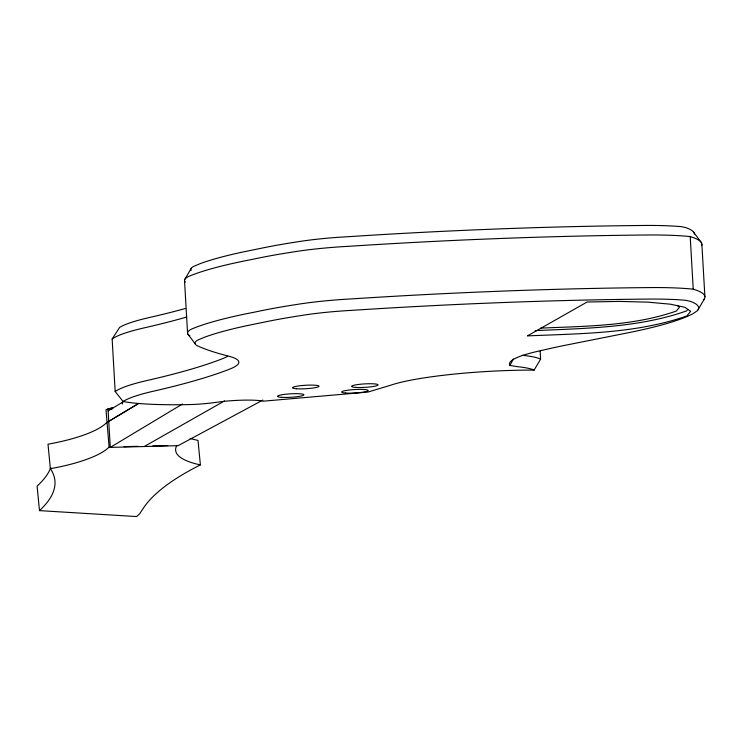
<?xml version="1.0" encoding="UTF-8"?>
<svg xmlns="http://www.w3.org/2000/svg" width="742" height="742" viewBox="0 0 742 742"><rect width="100%" height="100%" fill="white"/><g stroke="black" fill="none" stroke-linecap="round" stroke-linejoin="round"><path stroke-width="1.11" d="M540.139 351.161L540.593 359.165L534.11 370.1L533.591 369.868A85.812 11.204 -3.3 0 0 517.443 366.678L509.875 365.444L513.52 358.942M184.981 279.131L191.26 268.307M698.074 309.72L704.371 298.878M534.11 370.1A108.397 14.154 -3.3 0 0 390.209 385.367L367.958 392.064L263.568 401.153A32.166 4.202 -3.3 0 0 221.302 401.654L214.484 402.572A37.119 4.842 -3.3 0 1 193.105 404.473L184.109 404.696A107.711 14.061 -3.3 0 1 125.658 401.96L123.098 401.515L115.177 391.553L112.144 338.973L119.666 327.37A166.032 21.676 -3.3 0 1 149.17 317.576A558.633 72.92 -3.3 0 0 185.583 308.449M111.921 409.25L111.782 407.97L109.779 409.111M687.834 309.377L686.591 310.907C638.25 327.918 585.772 328.27 535.075 330.635M123.098 401.515L123.914 400.986A166.032 21.676 -3.3 0 1 153.418 391.201A558.633 72.92 -3.3 0 0 229.825 369.062A132.67 17.316 -3.3 0 0 231.43 356.948L228.415 356.095A642.516 83.865 -3.3 0 1 198.188 346.162A96.84 12.642 -3.3 0 1 197.52 340.179L204.597 337.193A276.599 36.108 -3.3 0 1 249.711 325.079L264.625 322.056A211.247 27.575 -3.3 0 1 300.751 315.6L305.936 314.793A79.181 10.332 -3.3 0 1 346.597 310.657L353.192 310.267A727.262 94.93 -3.3 0 1 478.219 303.534L503.02 302.541A726.399 94.818 -3.3 0 1 648.211 299.082A92.49 12.076 -3.3 0 1 685.766 300.306L689.893 301.187A178.822 23.336 -3.3 0 1 697.322 310.768L692.87 313.755A290.743 37.953 -3.3 0 1 624.393 333.52L566.869 344.947A304.35 39.725 -3.3 0 0 550.638 348.388L539.722 350.855A140.321 18.318 -3.3 0 0 509.476 364.164L509.875 365.444M124.257 401.199L122.374 402.34L122.467 404.019L122.05 402.526L108.137 410.892M190.184 438.42A100.309 26.295 -5.5 0 0 198.012 440.405L200.386 464.9A406.004 106.431 -5.5 0 0 143.521 507.927L139.7 513.761L136.63 516.562L39.474 510.617A330.236 86.573 -5.5 0 0 50.373 468.684L47.998 444.189A92.017 24.124 -5.5 0 0 106.737 422.541L138.42 403.574M182.513 403.991L110.289 447.389L109.111 447.036A92.017 24.124 -5.5 0 1 50.373 468.684M262.835 400.077L178.108 445.682L110.289 447.389L108.74 421.41L138.531 403.518M110.957 409.324L110.743 408.137L105.995 409.705L109.111 447.036M144.198 446.536L224.594 400.884M111.782 407.97L113.582 407.692M540.732 328.122C586.078 326.128 633.056 326.165 676.342 311.056L679.542 307.114L677.112 305.379M124.053 446.665L137.845 446.313M152.787 445.942L167.729 445.562M693.52 232.07L701.005 242.115M187.874 334.085L195.378 344.14M39.474 510.617L37.1 486.121A330.236 86.573 -5.5 0 0 50.846 467.525M701.867 244.164L704.9 296.744M185.305 282.062A103.713 13.541 -3.3 0 1 188.245 276.618A283.537 37.007 -3.3 0 1 252.744 259.301A217.981 28.456 -3.3 0 1 292.951 252.011A86.118 11.241 -3.3 0 1 349.334 246.27A733.384 95.727 -3.3 0 1 475.325 239.49L500.358 238.488A733.384 95.727 -3.3 0 1 646.959 234.991A99.391 12.976 -3.3 0 1 690.199 236.596L693.232 289.176A185.75 24.245 -3.3 0 1 703.583 299.972M184.517 280.337L187.55 332.926M107.998 408.564L108.74 421.41M200.386 464.9A100.309 26.295 -5.5 0 1 176.921 445.33M189.841 335.727A103.713 13.541 -3.3 0 1 191.278 329.207A283.537 37.007 -3.3 0 1 255.777 311.89A217.981 28.456 -3.3 0 1 295.984 304.591A86.118 11.241 -3.3 0 1 352.367 298.85A733.384 95.727 -3.3 0 1 478.358 292.079L503.391 291.068A733.384 95.727 -3.3 0 1 649.992 287.581A99.391 12.976 -3.3 0 1 693.232 289.176M191.139 270.524A96.84 12.642 -3.3 0 1 193.272 266.563L200.349 263.577A276.599 36.108 -3.3 0 1 245.472 251.464L260.377 248.44A211.247 27.575 -3.3 0 1 296.503 241.975L301.697 241.169A79.181 10.332 -3.3 0 1 342.35 237.032L348.944 236.642A727.262 94.93 -3.3 0 1 473.971 229.918L498.772 228.916A726.399 94.818 -3.3 0 1 643.973 225.466A92.49 12.076 -3.3 0 1 681.518 226.681L685.654 227.571A178.822 23.336 -3.3 0 1 694.345 234.045M227.646 356.299A125.797 16.417 -3.3 0 1 222.758 358.59A551.77 72.02 -3.3 0 1 147.25 380.46A172.821 22.557 -3.3 0 0 115.177 391.553M690.199 236.596A185.75 24.245 -3.3 0 1 701.774 245.222M522.201 355.279A92.741 12.104 -3.3 0 1 540.593 359.165M112.144 338.973A172.821 22.557 -3.3 0 1 144.217 327.871A551.77 72.02 -3.3 0 0 186.687 317.019M690.607 311.362L686.879 315.953C636.079 333.705 580.643 333.566 527.423 335.894L587.098 302.013L619.449 301.41L647.933 302.152L670.351 304.183L684.959 307.327L690.607 311.362M345.642 393.028A13.282 1.734 -3.3 0 0 367.763 390.96A13.282 1.734 -3.3 0 0 351.346 389.791A13.282 1.734 -3.3 0 0 345.642 393.028M355.566 387.389A13.282 1.734 -3.3 0 0 377.687 385.321A13.282 1.734 -3.3 0 0 361.271 384.152A13.282 1.734 -3.3 0 0 355.566 387.389M281.403 397.313A13.282 1.734 -3.3 0 0 303.515 395.254A13.282 1.734 -3.3 0 0 287.098 394.085A13.282 1.734 -3.3 0 0 281.403 397.313M296.485 388.752A13.282 1.734 -3.3 0 0 318.596 386.693A13.282 1.734 -3.3 0 0 302.18 385.515A13.282 1.734 -3.3 0 0 296.485 388.752"/></g></svg>
